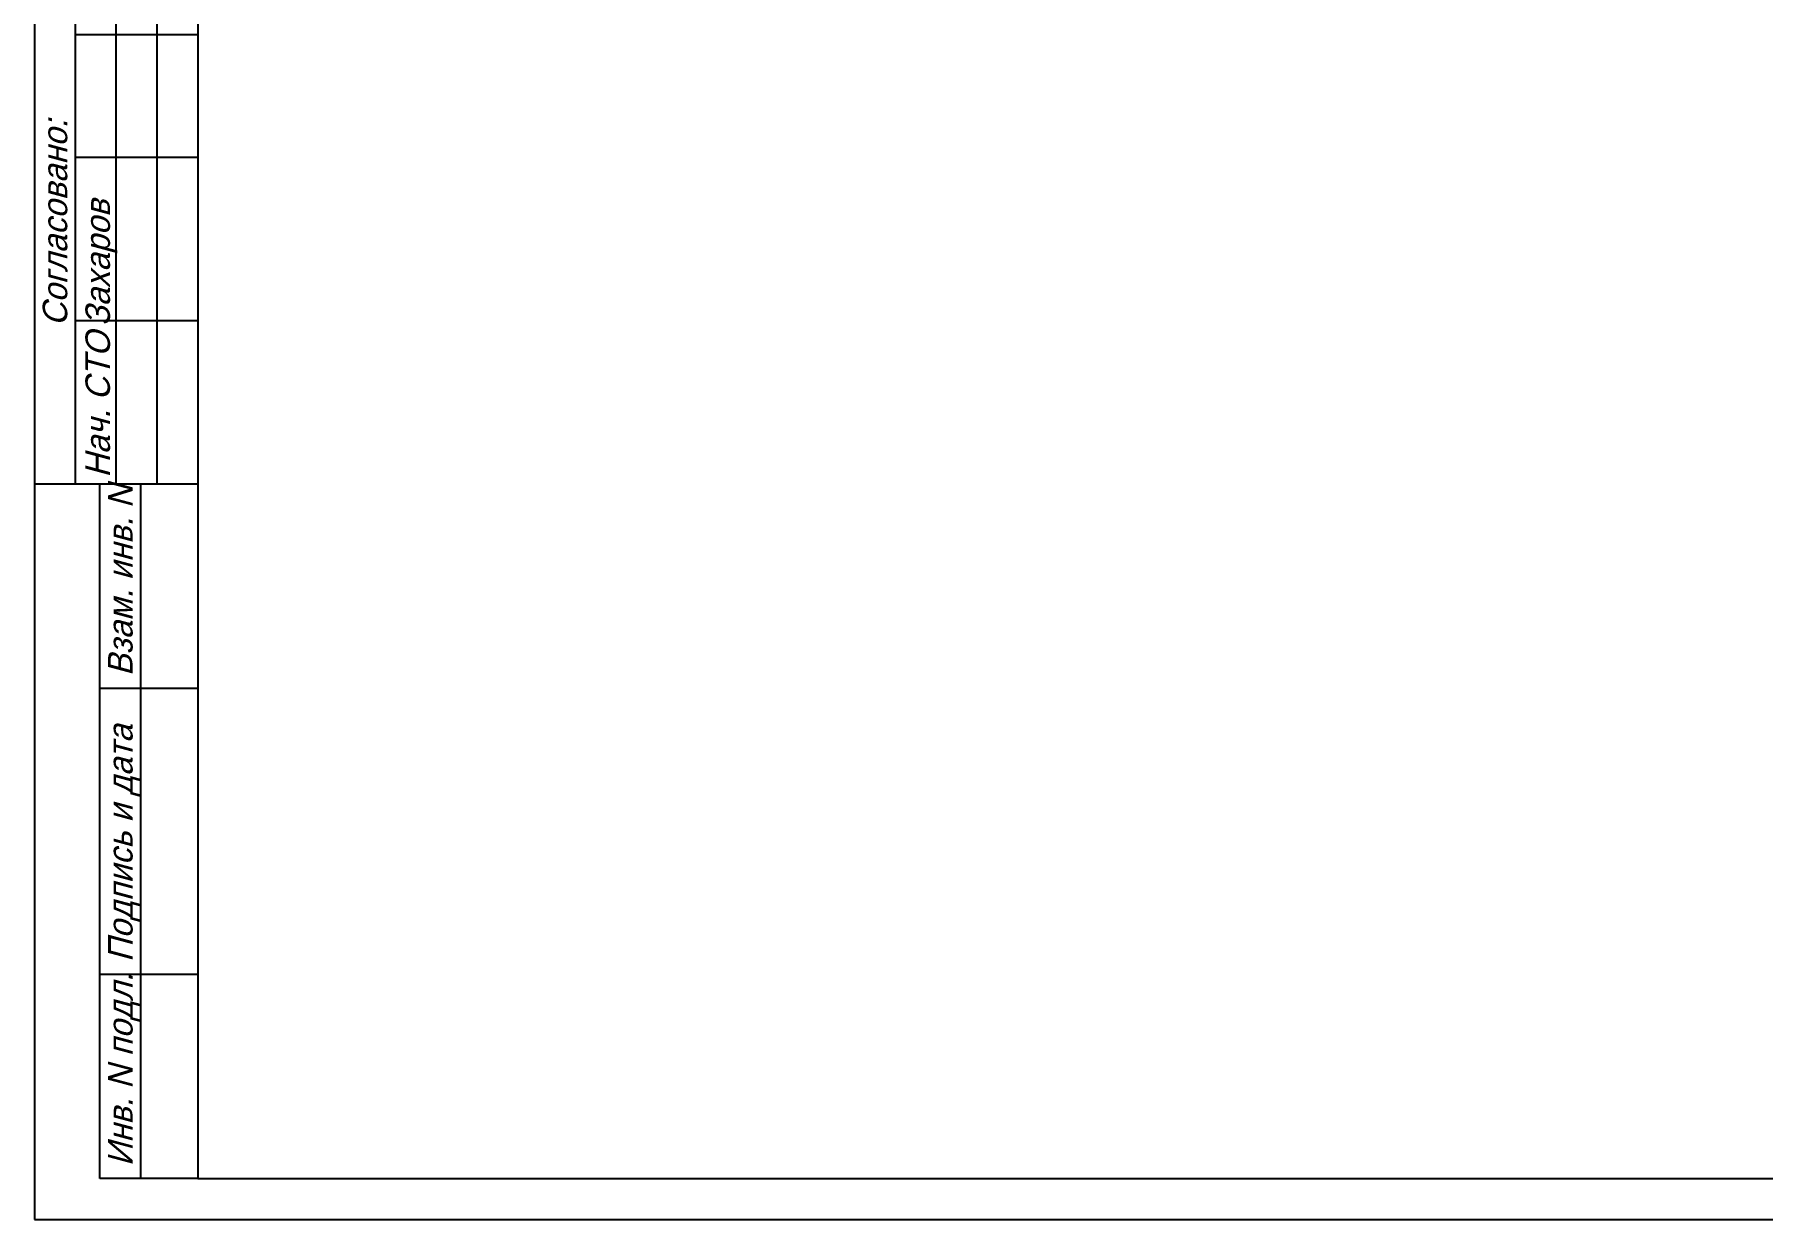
# Model space of a CAD drawing. Header units: millimetres. Extents: x 5929542 to 6152618, y 10240044 to 10382466.
# Drawn here: x 6029987 to 6051140, y 10325100 to 10339604 of the extents above; entities that cross this region are included whole.
import ezdxf
from ezdxf.enums import TextEntityAlignment as Align

# ---------------------------------------------------------------- set-up
doc = ezdxf.new("R2010")
doc.units = ezdxf.units.MM
doc.styles.add('ГОСТ 2.304', font='mipgost.ttf', dxfattribs={"oblique": 15})

msp = doc.modelspace()

# ---------------------------------------------------------------- linework, layer by layer
at = {"ltscale": 2}
for p, q in [((6030487.45471, 10334100.26098), (6030487.45471, 10340600.26098)), ((6030987.45471, 10334100.26098), (6030987.45471, 10340600.26098)), ((6031487.45471, 10334100.26098), (6031487.45471, 10340600.26098)), ((6031987.45471, 10339600.26098), (6030487.45471, 10339600.26098)), ((6031987.45471, 10338100.26098), (6030487.45471, 10338100.26098)), ((6031987.45471, 10336100.26098), (6030487.45471, 10336100.26098)), ((6031987.45471, 10334100.26098), (6029987.45471, 10334100.26098)), ((6031987.45471, 10334100.26098), (6030787.45471, 10334100.26098)), ((6030787.45471, 10325600.26098), (6030787.45471, 10334100.26098)), ((6031287.45471, 10325600.26098), (6031287.45471, 10334100.26098)), ((6031987.45471, 10331600.26098), (6030787.45471, 10331600.26098)), ((6031987.45471, 10328100.26098), (6030787.45471, 10328100.26098)), ((6031987.45471, 10325600.26098), (6030787.45471, 10325600.26098))]:
    msp.add_line(p, q, dxfattribs=at)
for points in [[(6029987.45471, 10325100.26098), (6071987.45471, 10325100.26098), (6071987.45471, 10354800.26098), (6029987.45471, 10354800.26098)], [(6031987.45471, 10325600.26098), (6071487.45471, 10325600.26098), (6071487.45471, 10354300.26098), (6031987.45471, 10354300.26098)]]:
    msp.add_lwpolyline(points, close=True, dxfattribs=at)

# ---------------------------------------------------------------- texts
at = {"ltscale": 2, "style": 'ГОСТ 2.304', "oblique": 15}
for s, p in [('Согласовано:', (6030387.45471, 10337300.26098)), ('Захаров', (6030910.33966, 10336809.71074)), ('Нач. СТО', (6030910.33966, 10335074.61812))]:
    msp.add_text(s, height=300, rotation=90, dxfattribs=at).set_placement(p, align=Align.CENTER)
for s, p in [('Взам. инв. N', (6031187.45471, 10331750.26098)), ('Подпись и дата', (6031187.45471, 10328250.26098)), ('Инв. N подл.', (6031187.45471, 10325750.26098))]:
    msp.add_text(s, height=300, rotation=90, dxfattribs=at).set_placement(p)

doc.saveas('drawing.dxf')
